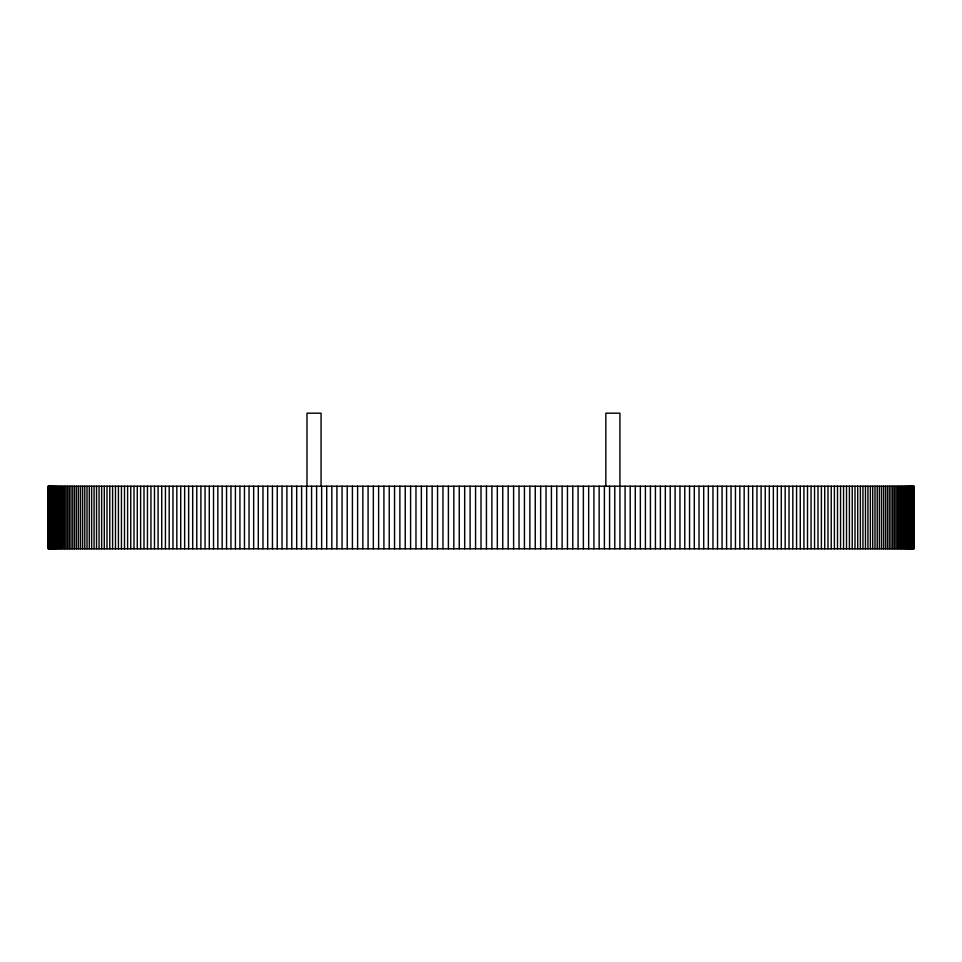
<?xml version="1.0" encoding="UTF-8"?>
<svg xmlns="http://www.w3.org/2000/svg" width="962" height="962" viewBox="0 0 962 962"><rect width="100%" height="100%" fill="white"/><g stroke="black" fill="none" stroke-linecap="round" stroke-linejoin="round"><path stroke-width="1.44" d="M913.768 486.219L913.768 548.809M913.587 486.219L913.587 548.809M913.359 486.219L913.359 548.809M913.046 486.219L913.046 548.809M912.673 486.219L912.673 548.809M912.229 486.219L912.229 548.809M911.711 486.219L911.711 548.809M911.134 486.219L911.134 548.809M910.485 486.219L910.485 548.809M909.775 486.219L909.775 548.809M908.982 486.219L908.982 548.809M908.14 486.219L908.14 548.809M907.214 486.219L907.214 548.809M906.228 486.219L906.228 548.809M905.182 486.219L905.182 548.809M904.064 486.219L904.064 548.809M902.873 486.219L902.873 548.809M901.622 486.219L901.622 548.809M900.3 486.219L900.3 548.809M898.917 486.219L898.917 548.809M897.462 486.219L897.462 548.809M895.947 486.219L895.947 548.809M894.359 486.219L894.359 548.809M892.712 486.219L892.712 548.809M891.004 486.219L891.004 548.809M889.225 486.219L889.225 548.809M887.373 486.219L887.373 548.809M885.473 486.219L885.473 548.809M883.501 486.219L883.501 548.809M881.469 486.219L881.469 548.809M879.364 486.219L879.364 548.809M877.212 486.219L877.212 548.809M874.987 486.219L874.987 548.809M872.702 486.219L872.702 548.809M870.357 486.219L870.357 548.809M867.94 486.219L867.94 548.809M865.475 486.219L865.475 548.809M862.938 486.219L862.938 548.809M860.353 486.219L860.353 548.809M857.707 486.219L857.707 548.809M854.99 486.219L854.99 548.809M852.224 486.219L852.224 548.809M849.398 486.219L849.398 548.809M846.512 486.219L846.512 548.809M843.566 486.219L843.566 548.809M840.56 486.219L840.56 548.809M837.505 486.219L837.505 548.809M834.391 486.219L834.391 548.809M831.228 486.219L831.228 548.809M827.993 486.219L827.993 548.809M824.723 486.219L824.723 548.809M821.38 486.219L821.38 548.809M818.001 486.219L818.001 548.809M814.549 486.219L814.549 548.809M811.062 486.219L811.062 548.809M807.515 486.219L807.515 548.809M803.919 486.219L803.919 548.809M800.264 486.219L800.264 548.809M796.572 486.219L796.572 548.809M792.82 486.219L792.82 548.809M789.02 486.219L789.02 548.809M785.172 486.219L785.172 548.809M781.288 486.219L781.288 548.809M777.344 486.219L777.344 548.809M773.352 486.219L773.352 548.809M769.311 486.219L769.311 548.809M765.235 486.219L765.235 548.809M761.11 486.219L761.11 548.809M756.938 486.219L756.938 548.809M752.729 486.219L752.729 548.809M748.472 486.219L748.472 548.809M744.167 486.219L744.167 548.809M739.838 486.219L739.838 548.809M735.449 486.219L735.449 548.809M731.036 486.219L731.036 548.809M726.575 486.219L726.575 548.809M722.077 486.219L722.077 548.809M717.532 486.219L717.532 548.809M712.962 486.219L712.962 548.809M708.345 486.219L708.345 548.809M703.703 486.219L703.703 548.809M699.013 486.219L699.013 548.809M694.299 486.219L694.299 548.809M689.55 486.219L689.55 548.809M684.764 486.219L684.764 548.809M679.954 486.219L679.954 548.809M675.108 486.219L675.108 548.809M670.225 486.219L670.225 548.809M665.319 486.219L665.319 548.809M660.389 486.219L660.389 548.809M655.423 486.219L655.423 548.809M650.42 486.219L650.42 548.809M645.406 486.219L645.406 548.809M640.355 486.219L640.355 548.809M635.293 486.219L635.293 548.809M630.194 486.219L630.194 548.809M625.084 486.219L625.084 548.809M619.937 548.809L619.925 413.191L605.844 413.191L605.844 486.219M614.778 486.219L614.778 548.809M609.583 486.219L609.583 548.809M604.389 486.219L604.389 548.809M599.158 486.219L599.158 548.809M593.915 486.219L593.915 548.809M588.66 486.219L588.66 548.809M583.381 486.219L583.381 548.809M578.09 486.219L578.09 548.809M572.775 486.219L572.775 548.809M567.46 486.219L567.46 548.809M562.121 486.219L562.121 548.809M556.77 486.219L556.77 548.809M551.406 486.219L551.406 548.809M546.031 486.219L546.031 548.809M540.644 486.219L540.644 548.809M535.257 486.219L535.257 548.809M529.858 486.219L529.858 548.809M524.446 486.219L524.446 548.809M519.035 486.219L519.035 548.809M513.612 486.219L513.612 548.809M508.176 486.219L508.176 548.809M502.753 486.219L502.753 548.809M497.318 486.219L497.318 548.809M491.883 486.219L491.883 548.809M486.435 486.219L486.435 548.809M481 486.219L481 548.809M475.565 486.219L475.565 548.809M470.117 486.219L470.117 548.809M464.682 486.219L464.682 548.809M459.247 486.219L459.247 548.809M453.823 486.219L453.823 548.809M448.388 486.219L448.388 548.809M442.965 486.219L442.965 548.809M437.554 486.219L437.554 548.809M432.142 486.219L432.142 548.809M426.743 486.219L426.743 548.809M421.356 486.219L421.356 548.809M415.969 486.219L415.969 548.809M410.594 486.219L410.594 548.809M405.23 486.219L405.23 548.809M399.879 486.219L399.879 548.809M394.54 486.219L394.54 548.809M389.225 486.219L389.225 548.809M383.91 486.219L383.91 548.809M378.619 486.219L378.619 548.809M373.34 486.219L373.34 548.809M368.085 486.219L368.085 548.809M362.842 486.219L362.842 548.809M357.611 486.219L357.611 548.809M352.417 486.219L352.417 548.809M347.222 486.219L347.222 548.809M342.063 486.219L342.063 548.809M336.916 486.219L336.916 548.809M331.806 486.219L331.806 548.809M326.707 486.219L326.707 548.809M321.645 486.219L321.645 548.809M321.067 486.219L321.067 413.191L306.986 413.191L306.986 486.219M316.594 486.219L316.594 548.809M311.58 486.219L311.58 548.809M306.577 486.219L306.577 548.809M301.611 486.219L301.611 548.809M296.681 486.219L296.681 548.809M291.775 486.219L291.775 548.809M286.892 486.219L286.892 548.809M282.046 486.219L282.046 548.809M277.236 486.219L277.236 548.809M272.45 486.219L272.45 548.809M267.701 486.219L267.701 548.809M262.987 486.219L262.987 548.809M258.297 486.219L258.297 548.809M253.655 486.219L253.655 548.809M249.038 486.219L249.038 548.809M244.468 486.219L244.468 548.809M239.923 486.219L239.923 548.809M235.425 486.219L235.425 548.809M230.964 486.219L230.964 548.809M226.551 486.219L226.551 548.809M222.162 486.219L222.162 548.809M217.833 486.219L217.833 548.809M213.528 486.219L213.528 548.809M209.271 486.219L209.271 548.809M205.062 486.219L205.062 548.809M200.89 486.219L200.89 548.809M196.765 486.219L196.765 548.809M192.689 486.219L192.689 548.809M188.648 486.219L188.648 548.809M184.656 486.219L184.656 548.809M180.712 486.219L180.712 548.809M176.828 486.219L176.828 548.809M172.98 486.219L172.98 548.809M169.18 486.219L169.18 548.809M165.428 486.219L165.428 548.809M161.736 486.219L161.736 548.809M158.081 486.219L158.081 548.809M154.485 486.219L154.485 548.809M150.938 486.219L150.938 548.809M147.451 486.219L147.451 548.809M143.999 486.219L143.999 548.809M140.62 486.219L140.62 548.809M137.277 486.219L137.277 548.809M134.007 486.219L134.007 548.809M130.772 486.219L130.772 548.809M127.609 486.219L127.609 548.809M124.495 486.219L124.495 548.809M121.44 486.219L121.44 548.809M118.434 486.219L118.434 548.809M115.488 486.219L115.488 548.809M112.602 486.219L112.602 548.809M109.776 486.219L109.776 548.809M107.01 486.219L107.01 548.809M104.293 486.219L104.293 548.809M101.647 486.219L101.647 548.809M99.062 486.219L99.062 548.809M96.525 486.219L96.525 548.809M94.06 486.219L94.06 548.809M91.643 486.219L91.643 548.809M89.298 486.219L89.298 548.809M87.013 486.219L87.013 548.809M84.788 486.219L84.788 548.809M82.636 486.219L82.636 548.809M80.531 486.219L80.531 548.809M78.499 486.219L78.499 548.809M76.527 486.219L76.527 548.809M74.627 486.219L74.627 548.809M72.775 486.219L72.775 548.809M70.996 486.219L70.996 548.809M69.288 486.219L69.288 548.809M67.641 486.219L67.641 548.809M66.053 486.219L66.053 548.809M64.538 486.219L64.538 548.809M63.083 486.219L63.083 548.809M61.7 486.219L61.7 548.809M60.378 486.219L60.378 548.809M59.127 486.219L59.127 548.809M57.936 486.219L57.936 548.809M56.818 486.219L56.818 548.809M55.772 486.219L55.772 548.809M54.786 486.219L54.786 548.809M53.86 486.219L53.86 548.809M53.018 486.219L53.018 548.809M52.225 486.219L52.225 548.809M51.515 486.219L51.515 548.809M50.866 486.219L50.866 548.809M50.289 486.219L50.289 548.809M49.771 486.219L49.771 548.809M49.327 486.219L49.327 548.809M48.954 486.219L48.954 548.809M48.641 486.219L48.641 548.809M48.232 486.219L48.413 548.809M913.9 486.219L48.1 486.219L48.1 548.809L913.9 548.809L913.864 486.219"/></g></svg>
